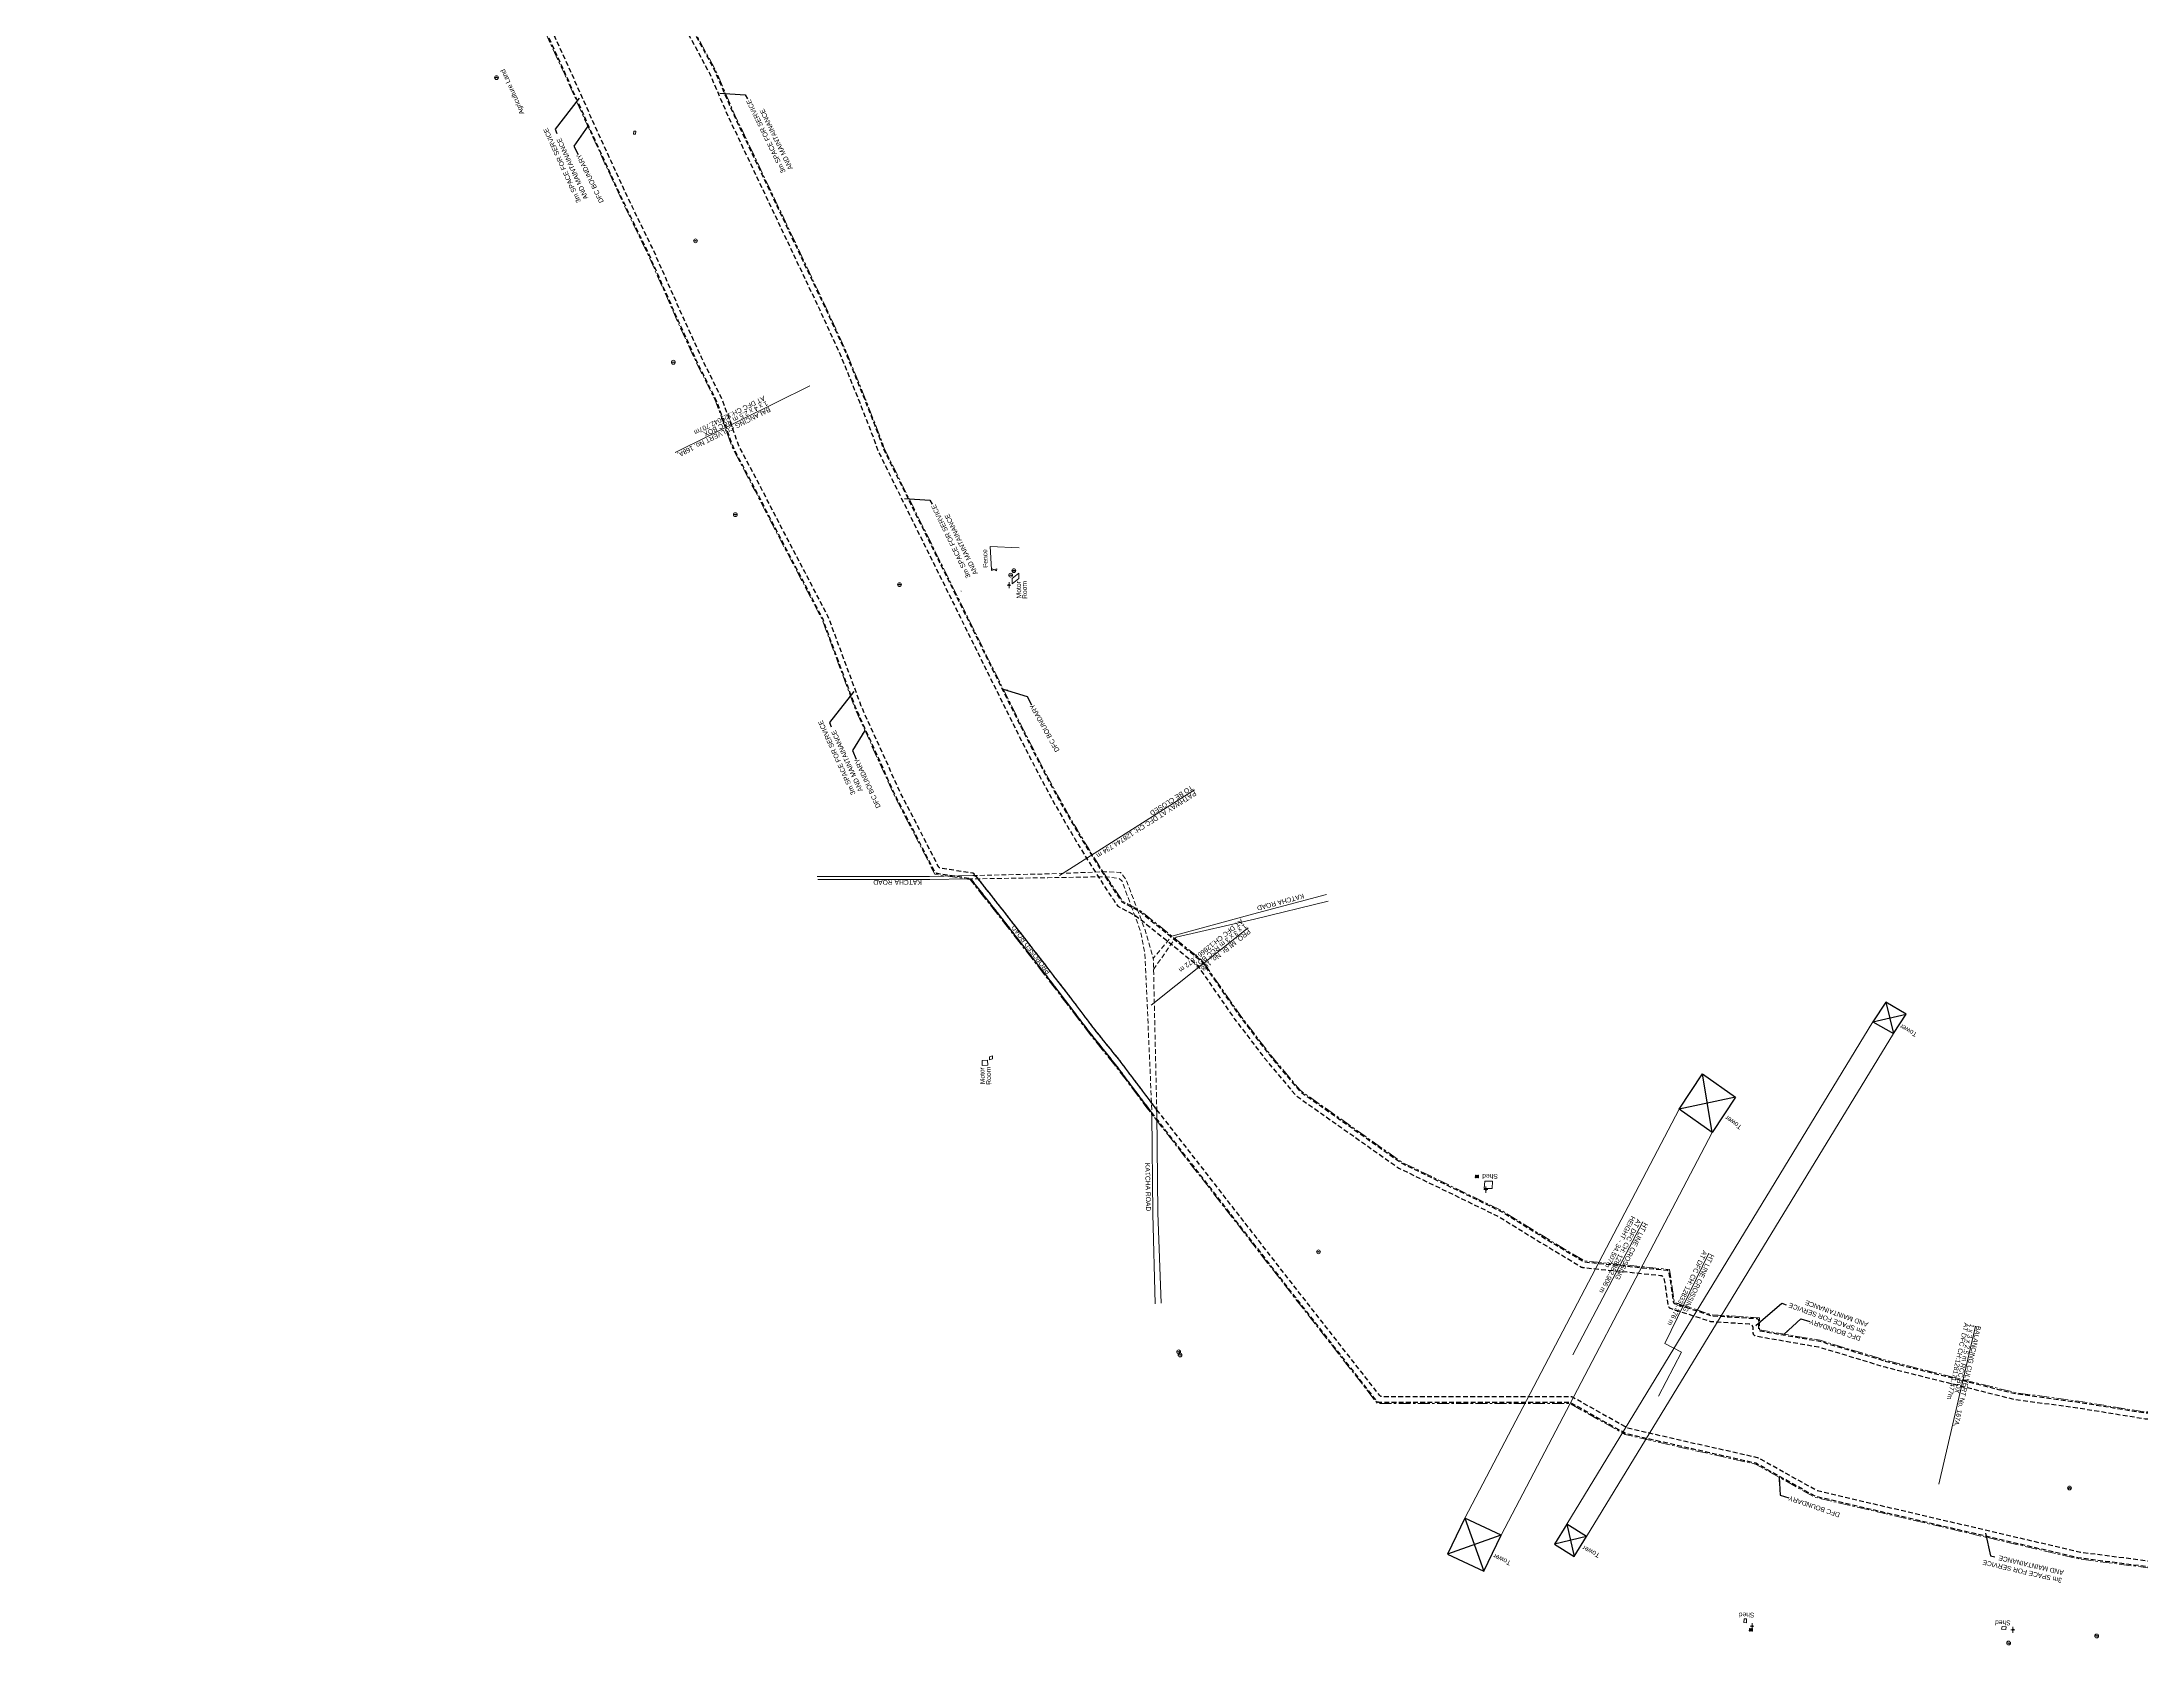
# Model space of a CAD drawing. Header units: metres. Extents: x 628572 to 650094, y 3375792 to 3391117.
# Drawn here: x 628955 to 630050, y 3389552 to 3390387 of the extents above; entities that cross this region are included whole.
import ezdxf
from ezdxf.enums import TextEntityAlignment as Align

# ---------------------------------------------------------------- set-up
doc = ezdxf.new("R2010")
doc.units = ezdxf.units.M
doc.header["$MEASUREMENT"] = 0
doc.linetypes.add('CENTER', pattern=[2, 1.25, -0.25, 0.25, -0.25])
doc.linetypes.add('DASHED', pattern=[0.75, 0.5, -0.25])
for name, color, linetype, lineweight in [('Bore', 8, 'Continuous', 0), ('BRIDGE DETAILS PLAN', 7, 'Continuous', 0), ('CART_TRACK', 34, 'Continuous', 0), ('COMMERCIAL_BLD_PUC', 251, 'Continuous', 0), ('DFCC BOUNDARY', 6, 'CENTER', 0), ('ELECTRIC_POLE', 251, 'Continuous', 0), ('Fence', 251, 'FENCELINE1', 0), ('Gate', 251, 'Continuous', 0), ('HT_PWR_LINE', 134, 'POWER', 0), ('LC DETAILS IN PLAN', 7, 'Continuous', 0), ('PIPE_LINE', 7, 'Continuous', 0), ('Shed', 251, 'Continuous', 0), ('Side Details', 251, 'Continuous', 0), ('Tank', 7, 'Continuous', 0), ('Text', 251, 'Continuous', 0), ('Transformer', 251, 'Continuous', 0)]:
    doc.layers.add(name, color=color, linetype=linetype, lineweight=lineweight)
for name, color, linetype in [('HT_TEXT', 7, 'Continuous'), ('HT_TOWER', 7, 'Continuous'), ('PROPOSED ROAD', 10, 'DASHED')]:
    doc.layers.add(name, color=color, linetype=linetype)
doc.styles.get("Standard").update_dxf_attribs({"font": 'arial.ttf'})
doc.styles.add('Style-Arial', font='arial.ttf')
doc.styles.add('Text', font='arial.ttf', dxfattribs={"height": 2})
doc.linetypes.add('FENCELINE1', pattern='A,6.35,-2.54,[133,ltypeshp.shx,S=2.54,R=0,X=-2.54,Y=0],-2.54,25.4', length=36.83)
doc.linetypes.add('POWER', pattern='A,10,-0.2,[131,ltypeshp.shx,S=0.4,R=0,X=-0.2,Y=0],-0.2,[131,ltypeshp.shx,S=0.4,R=180,X=1.2,Y=0],-1.2,-0.2,[131,ltypeshp.shx,S=0.4,R=0,X=-0.2,Y=0],-0.2,[131,ltypeshp.shx,S=0.4,R=180,X=1.2,Y=0],-1.2,-0.2,[131,ltypeshp.shx,S=0.4,R=0,X=-0.2,Y=0],-0.2,[131,ltypeshp.shx,S=0.4,R=180,X=1.2,Y=0],-1.2', length=14.8)
doc.dimstyles.new('ISO-25', dxfattribs={"dimtxt": 2.5, "dimasz": 2.5, "dimexe": 1.25, "dimexo": 0.625, "dimtad": 1, "dimtxsty": 'Standard', "dimcen": 2.5, "dimadec": 0, "dimazin": 0, "dimtfac": 1, "dimtmove": 0, "dimatfit": 3, "dimfxl": 1, "dimarcsym": 0})

# ---------------------------------------------------------------- blocks, each defined once
blk = doc.blocks.new('BORE')
at = {"ltscale": 0.5}
for q in [(-1, 0), (0, 1.6), (1, 0), (0, -1.6)]:
    blk.add_line((0, 0), q, dxfattribs=at)
blk.add_circle((0, 0), 0.328, dxfattribs=at)
blk = doc.blocks.new('EP')
blk.add_hatch(color=8).paths.add_polyline_path([(0.3, -0.2), (0.3, 0), (-0.3, -0.2), (-0.3, 0.1), (-0.9, 0), (-0.2, 0.2), (-0.2, -0.1), (0.4, 0.2), (0.4, -0.1), (0.9, 0)])
at = {"color": 8}
for p, q in [((-0.9, 0), (-0.2, 0.2)), ((-0.3, 0.1), (-0.9, 0)), ((-0.3, -0.2), (-0.3, 0.1)), ((0.3, 0), (-0.3, -0.2)), ((-0.2, -0.1), (0.4, 0.2)), ((-0.2, 0.2), (-0.2, -0.1)), ((0.3, -0.2), (0.3, 0)), ((0.4, 0.2), (0.4, -0.1)), ((0.9, 0), (0.3, -0.2)), ((0.4, -0.1), (0.9, 0))]:
    blk.add_line(p, q, dxfattribs=at)
blk.add_circle((0, 0), 1, dxfattribs=at)
blk = doc.blocks.new('TRF_1')
blk.add_hatch(color=256).paths.add_polyline_path([(0.2, 0), (0.4, 0.4), (-1, -0.3), (0, 0), (-0.2, -0.4), (1, 0.1)])
for p, q in [((-0.7, 0.7), (-0.7, -0.7)), ((-0.5, 0.7), (-0.7, 0.7)), ((-0.5, -0.7), (-0.5, 0.7)), ((0, 0.7), (0, -0.7)), ((0.2, 0.7), (0, 0.7)), ((0.2, -0.7), (0.2, 0.7)), ((0.7, 0.7), (0.7, -0.7)), ((0.9, 0.7), (0.7, 0.7)), ((0.9, -0.7), (0.9, 0.7)), ((-0.7, -0.7), (-0.5, -0.7)), ((0, -0.7), (0.2, -0.7)), ((0.7, -0.7), (0.9, -0.7))]:
    blk.add_line(p, q)
at = {"flags": 128}
blk.add_lwpolyline([(0.2, 0), (0.4, 0.4), (-1, -0.3), (0, 0), (-0.2, -0.4), (1, 0.1), (0.2, 0)], close=True, dxfattribs=at)
blk = doc.blocks.new('GT')
at = {"layer": 'Gate'}
for p, q in [((-0.5, -0.5), (-0.5, 0.5)), ((-0.5, 0.5), (0.5, -0.5)), ((0.5, 0.5), (0.5, -0.5))]:
    blk.add_line(p, q, dxfattribs=at)
at = {"layer": 'Gate', "flags": 128}
blk.add_lwpolyline([(0.5, 0.5), (-0.5, -0.5)], dxfattribs=at)

msp = doc.modelspace()

# ---------------------------------------------------------------- linework, layer by layer
at = {"layer": 'BRIDGE DETAILS PLAN', "color": 10, "lineweight": 13, "flags": 128}
for points in [[(629285.4853, 3390173.4167), (629355.5649, 3390208.0837)], [(629533.6336, 3389885.2963), (629584.2279, 3389925.7139)], [(629944.1227, 3389635.7461), (629963.3109, 3389717.9973)]]:
    msp.add_lwpolyline(points, dxfattribs=at)
at = {"layer": 'CART_TRACK', "linetype": 'Continuous', "flags": 128}
for points in [[(629359.41, 3389952.411), (629418.006, 3389952.403), (629440.5539, 3389952.9051)], [(629359.827, 3389950.882), (629418.16, 3389950.813), (629438.1537, 3389951.1288)], [(629544.4426, 3389921.3193), (629586.368, 3389932.704), (629624.936, 3389943.017)], [(629546.024, 3389920.0475), (629546.567, 3389920.828), (629587.52, 3389930.094), (629625.921, 3389939.509)], [(629534.0109, 3389828.3032), (629534.501, 3389776.626), (629535.737, 3389729.653)], [(629538.817, 3389729.969), (629537.101, 3389777.182), (629536.524, 3389829.059), (629536.5032, 3389829.9759)]]:
    msp.add_lwpolyline(points, dxfattribs=at)
at = {"layer": 'CART_TRACK', "color": 88, "linetype": 'DASHED', "ltscale": 5, "flags": 128}
for points in [[(629438.1537, 3389951.1288), (629479.704, 3389951.785), (629510.361, 3389952.304), (629517.025, 3389951.282), (629518.385, 3389949.988), (629523.1365, 3389937.2113)], [(629440.5539, 3389952.9051), (629479.119, 3389953.764), (629510.467, 3389954.921), (629517.638, 3389954.486), (629520.459, 3389950.939), (629526.2979, 3389935.5246)], [(629523.1365, 3389937.2113), (629528.153, 3389923.722), (629530.332, 3389911.956), (629534.001, 3389829.349), (629534.0109, 3389828.3032)], [(629526.2979, 3389935.5246), (629530.486, 3389924.468), (629534.691, 3389909.762), (629544.239, 3389921.264), (629544.4426, 3389921.3193)], [(629534.8231, 3389903.9468), (629546.0238, 3389920.0472)], [(629536.5138, 3389829.9761), (629534.691, 3389909.762)]]:
    msp.add_lwpolyline(points, dxfattribs=at)
at = {"layer": 'COMMERCIAL_BLD_PUC', "linetype": 'Continuous', "flags": 128}
for points in [[(629464.581, 3390107.679), (629464.623, 3390110.475), (629461.139, 3390107.678), (629461.097, 3390104.882), (629464.581, 3390107.679)], [(629445.399, 3389856.539), (629448.341, 3389856.774), (629448.424, 3389854.158), (629445.4591, 3389853.9212), (629445.399, 3389856.539)]]:
    msp.add_lwpolyline(points, close=True, dxfattribs=at)
at = {"layer": 'DFCC BOUNDARY', "ltscale": 5, "flags": 128}
for points in [[(632010.7595, 3390041.4396, 0.034420094), (631982.0418, 3390082.6567), (631954.44, 3390118.076), (631922.853, 3390152.492), (631888.23, 3390186.415), (631850.3314, 3390219.576), (631828.7449, 3390233.5566), (631812.9358, 3390243.4737), (631768.9652, 3390270.6988), (631744.7211, 3390285.6064), (631714.715, 3390306.956), (631715.714, 3390311.834), (631688.397, 3390315.254), (631652.8489, 3390325.4369), (631600.456, 3390339.239), (631546.824, 3390351.25), (631506.586, 3390357.478), (631456.87, 3390359.239), (631406.682, 3390355.992), (631355.792, 3390351.484), (631315.981, 3390344.516), (631272.457, 3390335.043), (631224.59, 3390318.858), (631179.854, 3390301.171), (631137.906, 3390281.13), (631096.41, 3390256.134), (631060.296, 3390228.668), (631020.829, 3390197.37), (630985.422, 3390169.361), (630916.101, 3390101.725), (630878.174, 3390064.552), (630840.454, 3390028.755), (630807.554, 3389995.169), (630773.622, 3389959.264), (630737.878, 3389923.804), (630717.31, 3389899.033), (630685.025, 3389871.141), (630648.509, 3389827.527), (630585.336, 3389778.704), (630551.0755, 3389750.0171), (630518.302, 3389723.414), (630488.859, 3389702.461), (630383.624, 3389652.703), (630303.035, 3389618.511), (630249.782, 3389610.063), (630182.214, 3389603.786), (630150.901, 3389596.66), (630085.517, 3389590.641), (630054.505, 3389591.943), (630017.486, 3389596.698), (629879.579, 3389628.87), (629848.683, 3389646.13), (629811.335, 3389654.539), (629780.734, 3389661.6043), (629751.82, 3389677.798), (629651.602, 3389677.728), (629608.165, 3389733.184), (629531.393, 3389831.855), (629514.595, 3389854.153), (629500.656, 3389871.528), (629485.259, 3389891.81), (629454.846, 3389931.12), (629439.256, 3389950.825), (629420.802, 3389953.601), (629411.457, 3389971.874), (629399.766, 3389994.428), (629379.244, 3390039.872), (629370.655, 3390063.016), (629361.908, 3390086.651), (629349.795, 3390109.884), (629338.606, 3390130.978), (629327.071, 3390153.464), (629315.503, 3390175.395), (629306.679, 3390199.833), (629295.986, 3390221.332), (629286.539, 3390242.054), (629270.667, 3390277.988), (629259.844, 3390300.09), (629248.841, 3390323.811), (629238.196, 3390347.19), (629227.855, 3390370.367), (629217.988, 3390391.943), (629207.469, 3390414.778), (629177.016, 3390483.732), (629157.928, 3390529.57), (629148.13, 3390553.023), (629111.523, 3390617.22), (629091.99, 3390639.032), (629073.634, 3390659.377), (629057.114, 3390679.375), (629042.813, 3390701.356), (629027.127, 3390721.754), (628993.785, 3390758.757), (628993.785, 3390758.757), (628993.785, 3390758.757), (628955.39, 3390792.723)], [(629394.2496, 3390175.9202), (629457.7701, 3390047.5132), (629466.2263, 3390030.4849), (629473.531, 3390016.0553), (629478.456, 3390006.5853), (629483.4961, 3389997.1731), (629484.7567, 3389994.8784, 0.023623595), (629518.5934, 3389939.6353), (629527.729, 3389934.761), (629560.212, 3389908.637), (629570.274, 3389894.097), (629579.915, 3389880.193), (629595.44, 3389859.884), (629611.247, 3389840.976), (629664.4558, 3389803.4615), (629716.695, 3389778.107), (629738.023, 3389764.905), (629759.472, 3389752.069), (629803.736, 3389747.6), (629806.3185, 3389730.3971), (629825.876, 3389723.993), (629850.637, 3389722.479), (629850.691, 3389716.154), (629882.339, 3389710.692), (629917.067, 3389700.163), (629984.161, 3389683.399), (630017.059, 3389678.966), (630052.017, 3389673.337), (630147.572, 3389673.315), (630183.849, 3389677.503), (630220.421, 3389682.006), (630250.924, 3389687.782), (630280.242, 3389694.876), (630303.939, 3389699.434), (630340.02, 3389711.789), (630361.761, 3389722.788), (630387.262, 3389735.629), (630426.706, 3389755.256), (630461.831, 3389772.397), (630491.565, 3389792.944), (630518.451, 3389811.389), (630535.968, 3389829.884), (630552.734, 3389847.165), (630576.32, 3389871.842), (630612.943, 3389913.485), (630621.29, 3389908.309), (630681.079, 3389980.766), (630716.099, 3390014.242), (630751.16, 3390051.991), (630789.277, 3390090.502), (630824.627, 3390124.795), (630859.147, 3390158.332), (630894.429, 3390194.615), (630934.171, 3390231.02), (630972.844, 3390261.258), (631011.198, 3390291.898), (631058.364, 3390326.215), (631103.283, 3390352.422), (631151.058, 3390376.073)]]:
    msp.add_lwpolyline(points, format="xyb", dxfattribs=at)
msp.add_lwpolyline([(629106.014, 3390757.67), (629119.966, 3390736.905), (629135.502, 3390716.314), (629150.56, 3390696.134), (629163.67, 3390673.684), (629176.262, 3390652.198), (629189.005, 3390628.603), (629200.847, 3390606.301), (629228.151, 3390512.073), (629242.121, 3390491.376), (629281.578, 3390418.897), (629306.495, 3390372.58), (629316.6, 3390349.228), (629363.982, 3390249.193), (629373.798, 3390227.972), (629384.748, 3390201.085), (629392.867, 3390180.204), (629394.2496, 3390175.9202)], dxfattribs=at)
at = {"layer": 'Fence', "linetype": 'Continuous', "flags": 128}
msp.add_lwpolyline([(629464.828, 3390123.666), (629449.693, 3390124.454), (629450.369, 3390112.468)], dxfattribs=at)
at = {"layer": 'HT_PWR_LINE'}
for p, q in [((629750.3359, 3389614.8951), (629909.824, 3389876.728)), ((629920.517, 3389870.515), (629760.5907, 3389608.4885))]:
    msp.add_line(p, q, dxfattribs=at)
for points in [[(629808.748, 3389831.219), (629697.104, 3389618.061)], [(629715.947, 3389609.188), (629825.97, 3389818.998)]]:
    msp.add_lwpolyline(points, dxfattribs=at)
at = {"layer": 'HT_TEXT', "lineweight": 13, "flags": 128}
for points in [[(629789.7955, 3389772.5077), (629753.4657, 3389703.187)], [(629824.2681, 3389756.1544), (629801.3653, 3389709.0335), (629810.0578, 3389704.4907), (629798.0627, 3389681.5567)]]:
    msp.add_lwpolyline(points, dxfattribs=at)
at = {"layer": 'HT_TOWER'}
msp.add_line((629909.824, 3389876.728), (629920.517, 3389870.515), dxfattribs=at)
at = {"layer": 'HT_TOWER', "linetype": 'Continuous', "flags": 128}
for points in [[(629916.54, 3389886.859), (629909.824, 3389876.728), (629920.517, 3389870.515), (629927.233, 3389880.646), (629916.54, 3389886.859)], [(629838.216, 3389837.329), (629825.97, 3389818.998), (629808.748, 3389831.219), (629820.994, 3389849.55), (629838.216, 3389837.329)], [(629688.098, 3389599.224), (629706.941, 3389590.351), (629715.947, 3389609.188), (629697.104, 3389618.061), (629688.098, 3389599.224)], [(629743.893, 3389604.417), (629754.148, 3389598.011), (629760.591, 3389608.489), (629750.3359, 3389614.8951), (629743.893, 3389604.417)]]:
    msp.add_lwpolyline(points, close=True, dxfattribs=at)
for points in [[(629916.54, 3389886.859), (629920.517, 3389870.515)], [(629909.824, 3389876.728), (629927.233, 3389880.646)], [(629825.97, 3389818.998), (629820.994, 3389849.55)], [(629838.216, 3389837.329), (629808.748, 3389831.219)], [(629715.942, 3389609.185), (629688.098, 3389599.224)], [(629697.104, 3389618.061), (629706.941, 3389590.351)], [(629750.3359, 3389614.8951), (629754.148, 3389598.011)], [(629760.591, 3389608.489), (629743.893, 3389604.417)]]:
    msp.add_lwpolyline(points, dxfattribs=at)
at = {"layer": 'LC DETAILS IN PLAN', "color": 10, "lineweight": 13, "flags": 128}
msp.add_lwpolyline([(629485.8382, 3389952.9439), (629556.2529, 3389997.6453)], dxfattribs=at)
at = {"layer": 'PROPOSED ROAD', "ltscale": 5, "flags": 128}
for points in [[(629057.6294, 3390809.4761), (629103.1243, 3390755.6951), (629117.1143, 3390734.8735), (629132.7024, 3390714.2134), (629147.637, 3390694.1988), (629160.649, 3390671.9167), (629173.2115, 3390650.481), (629185.9196, 3390626.9507), (629197.586, 3390604.9793), (629224.9423, 3390510.5707), (629239.1267, 3390489.5561), (629278.4998, 3390417.2312), (629303.3421, 3390371.0532), (629313.4114, 3390347.7835), (629360.8121, 3390247.7092), (629370.5872, 3390226.5765), (629381.496, 3390199.7907), (629389.5683, 3390179.0297), (629391.0969, 3390174.3999), (629454.6342, 3390045.9589), (629463.0976, 3390028.9162), (629470.417, 3390014.4574), (629475.3606, 3390004.9517), (629480.4195, 3389995.5044), (629481.689, 3389993.1933, 0.02393733), (629516.1848, 3389936.9533), (629525.7916, 3389931.8277), (629557.6229, 3389906.2278), (629567.3959, 3389892.1053), (629577.0851, 3389878.1319), (629592.7058, 3389857.6977), (629608.8557, 3389838.3795), (629662.6716, 3389800.437), (629715.0054, 3389775.0366), (629736.2032, 3389761.9152), (629757.9616, 3389748.894, 0.110104799), (629758.7877, 3389748.6203), (629799.1323, 3389744.547, -0.34285059), (629800.9093, 3389742.854), (629802.9947, 3389728.9626, 0.283590564), (629804.3501, 3389727.3588), (629825.2139, 3389720.5269), (629845.3031, 3389719.2986, -0.393970348), (629847.1809, 3389717.3194), (629847.2018, 3389714.8718, 0.362581646), (629848.8616, 3389712.918), (629881.5305, 3389707.2798), (629916.1345, 3389696.7884), (629983.5011, 3389679.9563), (630016.547, 3389675.5034), (630051.7366, 3389669.8371), (630147.773, 3389669.815), (630184.2636, 3389674.0276), (630220.961, 3389678.5461), (630251.6616, 3389684.3595), (630280.9845, 3389691.4547), (630304.8409, 3389696.0433), (630341.3834, 3389708.5564), (630363.3381, 3389719.6634), (630388.8287, 3389732.4992), (630428.2531, 3389752.1165), (630463.6034, 3389769.3674), (630493.5499, 3389790.0612), (630520.737, 3389808.7128), (630538.4947, 3389827.4619), (630555.2551, 3389844.7372), (630578.9003, 3389869.4761), (630612.4978, 3389907.6789, -0.366309821), (630615.0537, 3389908.0579), (630620.559, 3389904.644, 0.375252503), (630623.1557, 3389905.0708), (630683.647, 3389978.3789), (630718.5927, 3390011.7839), (630753.6867, 3390049.5684), (630791.7396, 3390088.0146), (630827.064, 3390122.2829), (630861.6216, 3390155.8563), (630896.8677, 3390192.1025), (630936.4344, 3390228.3469), (630975.0143, 3390258.512), (631013.3209, 3390289.1142), (631060.2803, 3390323.2809), (631104.9433, 3390349.3385), (631152.3561, 3390372.8225), (631197.9728, 3390390.715), (631251.8491, 3390409.1002), (631301.801, 3390419.7408), (631359.5388, 3390428.4432), (631401.6172, 3390432.6664), (631453.5276, 3390435.7666), (631506.0191, 3390434.0621), (631562.6593, 3390424.8915), (631654.8738, 3390403.9591), (631708.5779, 3390388.3282), (631746.9031, 3390376.4274)], [(629059.9198, 3390811.4137), (629105.5219, 3390757.5059), (629119.5586, 3390736.6148), (629135.1021, 3390716.0139), (629150.1424, 3390695.8575), (629163.2384, 3390673.4315), (629175.8262, 3390651.9527), (629188.5642, 3390628.367), (629200.3811, 3390606.1122), (629227.6926, 3390511.8584), (629241.6932, 3390491.116), (629281.1383, 3390418.659), (629306.0446, 3390372.3619), (629316.1445, 3390349.0216), (629363.5292, 3390248.981), (629373.3393, 3390227.7726), (629384.2834, 3390200.9001), (629392.3926, 3390180.0443), (629393.8794, 3390175.5409), (629457.3221, 3390047.2912), (629465.7794, 3390030.2608), (629473.0862, 3390015.8271), (629478.0138, 3390006.3519), (629483.0566, 3389996.9348), (629484.3184, 3389994.6377, 0.023668564), (629518.2492, 3389939.2522), (629527.4522, 3389934.342), (629559.8421, 3389908.2928), (629569.8628, 3389893.8125), (629579.5107, 3389879.8986), (629595.0494, 3389859.5717), (629610.9054, 3389840.6051), (629664.201, 3389803.0294), (629716.4536, 3389777.6684), (629737.763, 3389764.4779), (629759.1196, 3389751.6972, 0.110104799), (629759.5327, 3389751.5603), (629802.5261, 3389747.2196, -0.34285059), (629803.4146, 3389746.3731), (629805.7783, 3389730.6279, 0.283590564), (629806.456, 3389729.826), (629825.7814, 3389723.4978), (629849.21, 3389722.0653, -0.393970348), (629850.149, 3389721.0757), (629850.1875, 3389716.5672, 0.362581646), (629851.0173, 3389715.5903), (629882.2235, 3389710.2045), (629916.9338, 3389699.6809), (629984.0667, 3389682.9072), (630016.9859, 3389678.4713), (630051.9769, 3389672.837), (630147.6007, 3389672.815), (630183.9082, 3389677.0065), (630220.4981, 3389681.5117), (630251.0294, 3389687.2931), (630280.3481, 3389694.3872), (630304.0678, 3389698.9496), (630340.2148, 3389711.3272), (630361.9863, 3389722.3416), (630387.4858, 3389735.1819), (630426.927, 3389754.8075), (630462.0842, 3389771.9642), (630491.8486, 3389792.5322), (630518.7776, 3389811.0067), (630536.329, 3389829.538), (630553.0942, 3389846.8182), (630576.6886, 3389871.504), (630612.4803, 3389912.2017, -0.366309821), (630613.7582, 3389912.3912), (630620.6553, 3389908.1142, 0.375252503), (630621.9536, 3389908.3276), (630681.4459, 3389980.425), (630716.4552, 3390013.8908), (630751.521, 3390051.6449), (630789.6288, 3390090.1467), (630824.9751, 3390124.4361), (630859.5005, 3390157.9783), (630894.7774, 3390194.2561), (630934.4943, 3390230.6381), (630973.154, 3390260.8657), (631011.5013, 3390291.5003), (631058.6378, 3390325.7958), (631103.52, 3390351.9814), (631151.1403, 3390375.5682), (631196.9401, 3390393.5324), (631251.0493, 3390411.9972), (631301.2644, 3390422.6938), (631359.1653, 3390431.4207), (631401.3779, 3390435.6575), (631453.4868, 3390438.7695), (631506.3087, 3390437.0543), (631563.2316, 3390427.8379), (631655.6257, 3390406.8647), (631709.442, 3390391.2012), (631747.7927, 3390379.2925)], [(632011.1884, 3390041.6966, 0.034417465), (631982.4338, 3390082.9671), (631954.822, 3390118.3992), (631923.2124, 3390152.8399), (631888.5699, 3390186.782), (631850.6335, 3390219.976), (631829.0137, 3390233.9782), (631813.2003, 3390243.898), (631769.2277, 3390271.1243), (631744.9973, 3390286.0235), (631715.8007, 3390306.7971, -0.296886681), (631715.4008, 3390307.8126), (631716.0954, 3390311.2044, 0.437085947), (631715.24, 3390312.3972), (631688.4975, 3390315.7453), (631652.9814, 3390325.9191), (631600.5744, 3390339.7249), (631546.917, 3390351.7416), (631506.6333, 3390357.9766), (631456.8627, 3390359.7396), (631406.6438, 3390356.4906), (631355.7267, 3390351.9802), (631315.8847, 3390345.0067), (631272.3233, 3390335.5256), (631224.4179, 3390319.3276), (631179.6541, 3390301.6296), (631137.6687, 3390281.5708), (631096.1288, 3390256.5483), (631059.9893, 3390229.0629), (631020.5186, 3390197.762), (630985.0914, 3390169.737), (630915.7514, 3390102.0825), (630877.8269, 3390064.9119), (630840.1032, 3390029.1114), (630807.1937, 3389995.5157), (630773.2641, 3389959.6133), (630737.5087, 3389924.142), (630716.9518, 3389899.3843), (630684.6676, 3389871.4929), (630648.1604, 3389827.8895), (630585.0225, 3389779.0936), (630550.7575, 3389750.4029), (630517.9992, 3389723.8122), (630488.6052, 3389702.8941), (630383.4194, 3389653.1593), (630302.8961, 3389618.9952), (630249.7196, 3389610.5594), (630182.1351, 3389604.2808), (630150.8223, 3389597.1549), (630085.5045, 3389591.142), (630054.5474, 3389592.4417), (630017.5749, 3389597.1907), (629879.7613, 3389629.3409), (629848.8636, 3389646.6019), (629811.4462, 3389655.0265), (629780.916, 3389662.0755), (629751.9503, 3389678.2981), (629652.8202, 3389678.2289, -0.230728022), (629651.2443, 3389678.9956), (629608.5591, 3389733.4917), (629531.79, 3389832.159), (629514.9898, 3389854.4599), (629501.0502, 3389871.8357), (629485.6559, 3389892.1141), (629455.2398, 3389931.4281), (629439.5256, 3389951.2901), (629422.1458, 3389953.9045, -0.241738775), (629420.6627, 3389954.9716), (629411.9015, 3389972.1029), (629400.2161, 3389994.6461), (629379.7068, 3390040.0621), (629371.1238, 3390063.19), (629362.366, 3390086.8542), (629350.2375, 3390110.1167), (629339.0493, 3390131.2093), (629327.5146, 3390153.6948), (629315.9615, 3390175.5975), (629307.1395, 3390200.0299), (629296.4374, 3390221.5471), (629286.9952, 3390242.2587), (629271.1204, 3390278.199), (629260.2954, 3390300.3052), (629249.2953, 3390324.0198), (629238.6518, 3390347.3955), (629228.3107, 3390370.5728), (629218.4424, 3390392.1516), (629207.9248, 3390414.9836), (629177.4755, 3390483.9291), (629158.3895, 3390529.7625), (629148.5795, 3390553.244), (629111.931, 3390617.5139), (629092.3619, 3390639.3663), (629074.0125, 3390659.7038), (629057.5176, 3390679.6715), (629043.2214, 3390701.6452), (629027.5115, 3390722.0742), (628994.1375, 3390759.1127), (628955.7213, 3390793.0975)], [(632013.762, 3390043.2382, 0.034401799), (631984.786, 3390084.8293), (631957.114, 3390120.3387), (631925.3688, 3390154.927), (631890.609, 3390188.9841), (631852.4461, 3390222.3763), (631830.6263, 3390236.5081), (631814.7871, 3390246.444), (631770.8031, 3390273.6774), (631746.6545, 3390288.5263), (631719.6622, 3390307.7315, -0.296886681), (631718.8624, 3390309.7624), (631719.468, 3390312.7198, 0.437085947), (631717.7572, 3390315.1055), (631689.1005, 3390318.6932), (631653.7767, 3390328.8119), (631601.2845, 3390342.6401), (631547.4748, 3390354.6909), (631506.9168, 3390360.9685), (631456.8188, 3390362.743), (631406.4146, 3390359.482), (631355.335, 3390354.9572), (631315.3068, 3390347.9512), (631271.5214, 3390338.4213), (631223.3853, 3390322.1453), (631178.4545, 3390304.3813), (631136.2448, 3390284.2153), (631094.4419, 3390259.0344), (631058.149, 3390231.4324), (631018.6559, 3390200.1137), (630983.1079, 3390171.9931), (630913.6539, 3390104.2274), (630875.7442, 3390067.0713), (630837.9984, 3390031.2498), (630805.0318, 3389997.5958), (630771.117, 3389961.709), (630735.2931, 3389926.1698), (630714.8025, 3389901.4919), (630682.5229, 3389873.6046), (630646.0688, 3389830.0645), (630583.1415, 3389781.4315), (630548.849, 3389752.7177), (630516.1823, 3389726.2013), (630487.0824, 3389705.4925), (630382.1919, 3389655.8974), (630302.0629, 3389621.9006), (630249.3455, 3389613.5375), (630181.6614, 3389607.2497), (630150.3499, 3389600.1241), (630085.4296, 3389594.1478), (630054.8019, 3389595.4336), (630018.1081, 3389600.1468), (629880.855, 3389632.1663), (629850.2001, 3389649.2916, 0.072124442), (629849.664, 3389649.4967), (629812.1131, 3389657.9514), (629782.0083, 3389664.9022), (629753.1882, 3389681.0432, 0.128509111), (629752.2096, 3389681.2983), (629654.2803, 3389681.2299, -0.230728022), (629652.7044, 3389681.9966), (629610.9239, 3389735.3377), (629534.1721, 3389833.9828), (629517.3584, 3389856.3016), (629503.4154, 3389873.6816), (629488.037, 3389893.939), (629457.6026, 3389933.2767), (629441.6333, 3389953.4611, 0.190286637), (629440.3624, 3389954.198), (629424.1154, 3389956.642, -0.241738775), (629422.6322, 3389957.7091), (629414.5688, 3389973.4762), (629402.9169, 3389995.9547), (629382.4834, 3390041.2027), (629373.9363, 3390064.2337), (629365.1137, 3390088.0731), (629352.8928, 3390111.5131), (629341.7092, 3390132.5969), (629330.176, 3390155.0793), (629318.7123, 3390176.8126), (629309.9025, 3390201.2112), (629299.1461, 3390222.8377), (629289.7322, 3390243.4871), (629273.8407, 3390279.4653), (629263.0036, 3390301.5962), (629252.0212, 3390325.2726), (629241.3869, 3390348.6283), (629231.0447, 3390371.8079), (629221.1689, 3390393.403), (629210.6595, 3390416.2173), (629180.2327, 3390485.1119), (629161.1583, 3390530.9173), (629151.2768, 3390554.5703), (629114.3789, 3390619.2774), (629094.593, 3390641.3718), (629076.2838, 3390661.6649), (629059.9392, 3390681.4506), (629045.6715, 3390703.3803), (629029.8184, 3390723.9956), (628996.2525, 3390761.2471), (628957.7091, 3390795.3444)], [(629534.0109, 3389828.3032, 0.16439131), (629533.3788, 3389830.117), (629531.79, 3389832.159), (629514.9898, 3389854.4599), (629501.1075, 3389871.7642), (629485.2876, 3389892.5902), (629455.2398, 3389931.4281), (629440.5538, 3389949.9905, 0.233419655), (629438.1537, 3389951.1288)], [(629536.5138, 3389829.9761, 0.160334569), (629535.9076, 3389831.7512), (629517.3584, 3389856.3016), (629503.4724, 3389873.6105), (629487.6685, 3389894.4154), (629457.6026, 3389933.2767), (629442.9734, 3389951.7673, 0.235127058), (629440.5539, 3389952.9051)]]:
    msp.add_lwpolyline(points, format="xyb", dxfattribs=at)
at = {"layer": 'Shed', "linetype": 'Continuous', "flags": 128}
for points in [[(629711.583, 3389793.63), (629711.294, 3389789.847), (629707.158, 3389789.885), (629707.447, 3389793.668), (629711.583, 3389793.63)], [(629842.632, 3389565.523), (629844.002, 3389565.478), (629843.956, 3389563.497), (629842.586, 3389563.542), (629842.632, 3389565.523)], [(629976.912, 3389560.123), (629977.15, 3389561.542), (629979.278, 3389561.334), (629979.0377, 3389559.9012), (629976.912, 3389560.123)]]:
    msp.add_lwpolyline(points, close=True, dxfattribs=at)
at = {"layer": 'Tank', "linetype": 'Continuous', "flags": 128}
for points in [[(629263.951, 3390340.928), (629263.754, 3390339.354), (629264.833, 3390339.228), (629265.0302, 3390340.804), (629263.951, 3390340.928)], [(629449.296, 3389856.911), (629449.339, 3389858.457), (629450.87, 3389858.918), (629450.8263, 3389857.3465), (629449.296, 3389856.911)]]:
    msp.add_lwpolyline(points, close=True, dxfattribs=at)

# ---------------------------------------------------------------- block references
at = {"layer": 'Bore', "linetype": 'Continuous'}
for p in [(629459.513, 3390104.286), (629708.077, 3389789.221), (629846.789, 3389561.738), (629982.787, 3389559.847)]:
    msp.add_blockref('BORE', p, dxfattribs=at)
at = {"layer": 'ELECTRIC_POLE', "linetype": 'Continuous'}
for p in [(629192.328, 3390368.77), (629296.067, 3390283.678), (629284.506, 3390220.432), (629316.804, 3390140.981), (629461.999, 3390111.822), (629402.384, 3390104.518), (629460.339, 3390109.429), (629620.797, 3389756.771), (629547.895, 3389704.664), (629548.629, 3389703.073), (630012.309, 3389633.742), (630026.488, 3389556.626), (629980.549, 3389552.905)]:
    msp.add_blockref('EP', p, dxfattribs=at)
at = {"layer": 'Gate', "linetype": 'Continuous', "xscale": 2.713104679195064, "zscale": 1.647150472541918, "rotation": 355}
msp.add_blockref('GT', (629451.7195, 3390112.34), dxfattribs=at)
at = {"layer": 'Transformer', "linetype": 'Continuous'}
for p in [(629703.28, 3389796.089), (629846.21, 3389559.727)]:
    msp.add_blockref('TRF_1', p, dxfattribs=at)

# ---------------------------------------------------------------- texts
at = {"layer": 'BRIDGE DETAILS PLAN', "color": 10}
for s, rotation, p in [('AT DFC CH:129042.707m', 206.61652, (629331.5516, 3390203.038)), ('1 x 4 x 2.5 m RCC BOX', 206.61652, (629332.9882, 3390200.3249)), ('BALANCING CULVERT No. 168A,', 206.61652, (629334.368, 3390197.1308)), ('AT DFC CH:128661.872 m', 218.9156638, (629580.3074, 3389930.5054)), ('1 x 3 x 3 m RCC BOX', 218.9156638, (629582.1428, 3389927.9596)), ('PRO. MI Br. No. 168,', 218.9156638, (629584.1713, 3389925.1328)), ('AT DFC CH:128171.477m', 257.1642432, (629957.4982, 3389720.0399)), ('1 x 3 x 2.5 m RCC BOX', 257.1642432, (629960.5059, 3389719.4251)), ('BALANCING CULVERT No. 167A,', 257.1642432, (629963.8491, 3389718.461))]:
    msp.add_text(s, height=2.5, rotation=rotation, dxfattribs=at).set_placement(p)
at = {"layer": 'CART_TRACK', "linetype": 'Continuous'}
for rotation, p in [(179.9322269, (629413.9777, 3389950.5653)), (194.9705221, (629612.8988, 3389943.5015)), (271.2280396, (629530.4329, 3389803.1486))]:
    msp.add_text('KATCHA ROAD', height=2.5, rotation=rotation, dxfattribs=at).set_placement(p)
at = {"layer": 'DFCC BOUNDARY', "linetype": 'Continuous', "ltscale": 5}
for rotation, p in [(115.9955475, (629234.9423, 3390328.7181)), (119.0730096, (629471.2364, 3390041.9677)), (114.6252892, (629379.8552, 3390013.6311)), (161.0996991, (629876.9037, 3389720.5003)), (161.0996991, (629866.0181, 3389628.5232))]:
    msp.add_text('DFC BOUNDARY', height=2.5, rotation=rotation, dxfattribs=at).set_placement(p, align=Align.MIDDLE_RIGHT)
at = {"layer": 'HT_TEXT', "style": 'Style-Arial'}
for s, rotation, p in [('AT DFC CH: 128382.906 m', 242.473207, (629786.9003, 3389774.1788)), ('HEIGHT - 34.507m', 242.473207, (629783.9095, 3389775.7976)), ('HT LINE CROSSING', 242.473207, (629790.5077, 3389772.2909)), ('AT DFC CH: 128333.376 m', 244.2096321, (629821.3236, 3389757.7369)), ('HT LINE CROSSING', 244.2096321, (629824.9866, 3389755.9592))]:
    msp.add_text(s, height=2.5, rotation=rotation, dxfattribs=at).set_placement(p)
at = {"layer": 'HT_TOWER'}
for rotation, p in [(149.8419457, (629933.1398, 3389870.7944)), (144.3124482, (629841.7566, 3389822.3962)), (154.7846738, (629721.3675, 3389595.5284)), (152.5072483, (629767.7352, 3389599.4385))]:
    msp.add_text('Tower', height=2.5, rotation=rotation, dxfattribs=at).set_placement(p)
at = {"layer": 'LC DETAILS IN PLAN', "color": 10}
for s, p in [('PATHWAY AT DFC CH: 128744.734 m', (629556.128, 3389997.0943)), ('TO BE CLOSED', (629554.3365, 3390000.0596))]:
    msp.add_text(s, height=2.5, rotation=212.7043653, dxfattribs=at).set_placement(p)
at = {"layer": 'PIPE_LINE'}
for p in [(629433.991, 3390100.904), (629355.088, 3390100.416)]:
    msp.add_text('PL', height=0.5, dxfattribs=at).set_placement(p)
at = {"layer": 'PROPOSED ROAD', "lineweight": 0}
msp.add_text('PROPOSED ROAD', height=2.5, rotation=127.2462368, dxfattribs=at).set_placement((629461.5581, 3389926.5454), align=Align.MIDDLE_RIGHT)
at = {"layer": 'PROPOSED ROAD', "linetype": 'Continuous', "lineweight": 0, "char_height": 2.5, "attachment_point": 1}
for insert, rotation in [((629340.8683, 3390318.612), 115.953432), ((629234.102, 3390303.225), 114.3730298), ((629437.2966, 3390107.5161), 115.953432), ((629377.2851, 3389994.5721), 114.3730298), ((629905.3704, 3389713.6383), 160.1709103), ((630007.9662, 3389584.2309), 166.86846)]:
    msp.add_mtext_dynamic_manual_height_columns('3m SPACE FOR SERVICE AND MAINTAINANCE', width=42.623759, gutter_width=12.5, heights=[0], dxfattribs=dict(at, insert=insert, rotation=rotation))
at = {"layer": 'Side Details'}
msp.add_text('Agriculture Land', height=2.5, rotation=113.9567518, dxfattribs=at).set_placement((629206.8067, 3390350.2131))
at = {"layer": 'Text'}
msp.add_text('Fence', height=2.5, rotation=93.2280125, dxfattribs=at).set_placement((629448.5884, 3390113.3727))
at = {"layer": 'Text', "style": 'Text'}
for s, p in [('Motor', (629465.939, 3390097.432)), ('Room', (629468.9774, 3390097.1406)), ('Motor', (629446.9279, 3389844.2183)), ('Room', (629450.226, 3389843.9287))]:
    msp.add_text(s, height=2.5, rotation=92.2668368, dxfattribs=at).set_placement(p)
for rotation, p in [(179.4736029, (629710.2162, 3389796.1335)), (179.4736029, (629843.9574, 3389567.5264)), (178.8613197, (629977.5704, 3389563.4794))]:
    msp.add_text('Shed', height=2.5, rotation=rotation, dxfattribs=at).set_placement(p, align=Align.MIDDLE_CENTER)

# ---------------------------------------------------------------- leaders
at = {"layer": 'DFCC BOUNDARY', "linetype": 'Continuous', "lineweight": 0, "ltscale": 5}
for points in [[(629239.9133, 3390343.4185), (629232.682, 3390332.981), (629234.9423, 3390328.7181)], [(629456.4951, 3390050.0908), (629468.9104, 3390046.1951), (629471.2364, 3390041.9677)], [(629384.3396, 3390028.5883), (629377.864, 3390018.0262), (629379.8552, 3390013.6311)], [(629863.5585, 3389713.9333), (629872.2885, 3389721.908), (629876.9037, 3389720.5003)], [(629860.871, 3389639.3212), (629861.4029, 3389629.9308), (629866.0181, 3389628.5232)]]:
    msp.add_leader(points, dimstyle='ISO-25', override={"dimtxt": 3, "dimtad": 0, "dimdec": 3, "dimzin": 2, "dimtdec": 3}, dxfattribs=at)
at = {"layer": 'PROPOSED ROAD', "linetype": 'Continuous', "lineweight": 0}
for points in [[(629235.4896, 3390357.9686), (629222.8122, 3390341.8281), (629223.8078, 3390339.6305)], [(629308.6695, 3390360.617), (629321.9327, 3390359.7362), (629323.0957, 3390357.6225)], [(629404.9397, 3390149.4408), (629418.2028, 3390148.5601), (629419.3658, 3390146.4464)], [(629378.5213, 3390048.8391), (629365.844, 3390032.6986), (629366.8396, 3390030.5011)], [(629848.7182, 3389718.3902), (629862.3162, 3389729.9704), (629864.6238, 3389729.2666)], [(629968.4292, 3389610.1341), (629971.0773, 3389598.351), (629973.4268, 3389597.8029)]]:
    msp.add_leader(points, dimstyle='ISO-25', override={"dimtxt": 3, "dimtad": 0, "dimdec": 3, "dimzin": 2, "dimtdec": 3}, dxfattribs=at)

doc.saveas('drawing.dxf')
